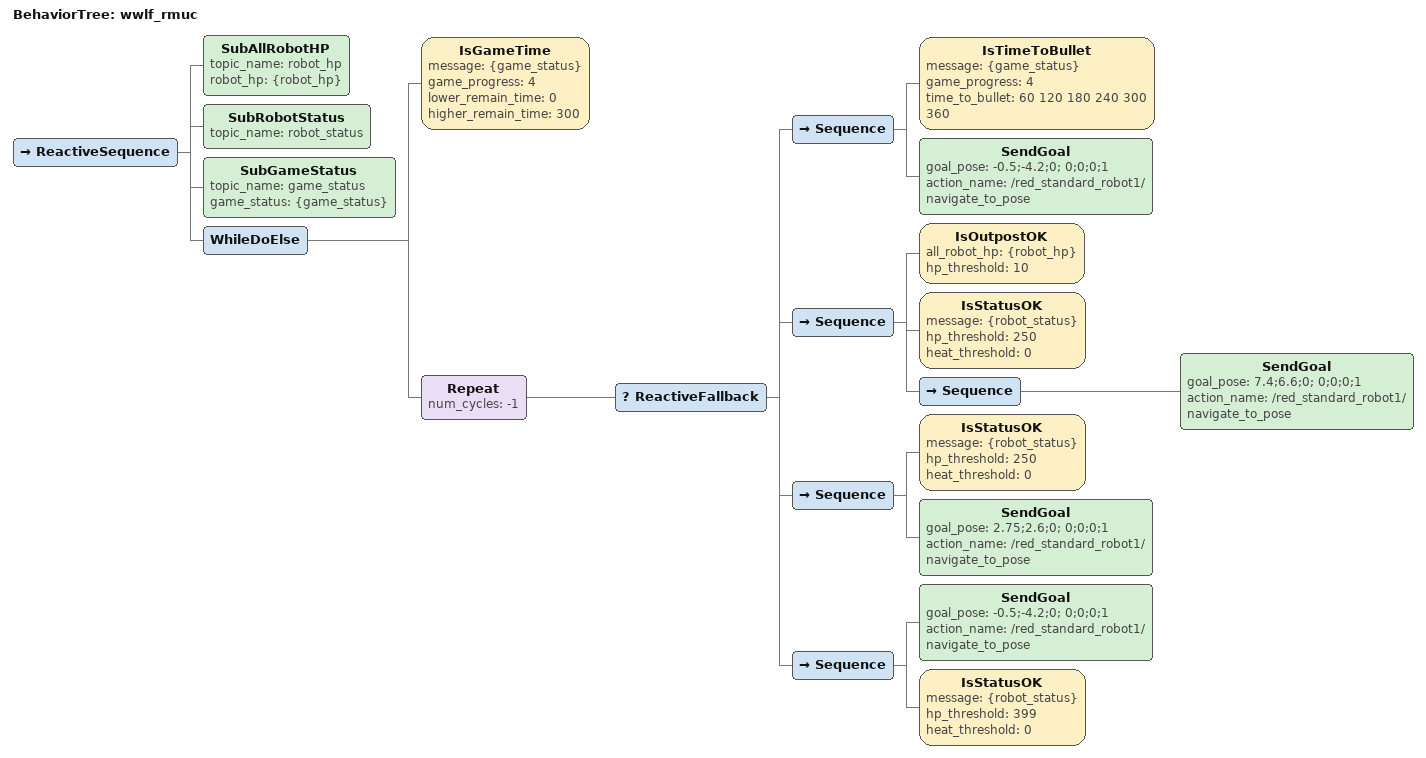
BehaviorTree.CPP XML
<?xml version="1.0" encoding="UTF-8"?>
<root BTCPP_format="4">
  <BehaviorTree ID="wwlf_rmuc">
    <ReactiveSequence>
      <SubAllRobotHP topic_name="robot_hp"
                     robot_hp="{robot_hp}"/>
      <SubRobotStatus topic_name="robot_status"
                      />
      <SubGameStatus topic_name="game_status"
                     game_status="{game_status}"/>
      <WhileDoElse>
        <IsGameTime message="{game_status}"
                    game_progress="4"
                    lower_remain_time="0"
                    higher_remain_time="300"/>
        <Repeat num_cycles="-1">
          <ReactiveFallback>
            <Sequence>
              <IsTimeToBullet message="{game_status}"
                              game_progress="4"
                              time_to_bullet="60 120 180 240 300 360"/>
              <SendGoal goal_pose="-0.5;-4.2;0; 0;0;0;1"
                        action_name="/red_standard_robot1/navigate_to_pose"/>
            </Sequence>
            <Sequence>
              <IsOutpostOK
                           all_robot_hp="{robot_hp}"
                           hp_threshold="10"/>
              <IsStatusOK message="{robot_status}"
                          hp_threshold="250"
                          heat_threshold="0"/>
              <Sequence>
                <SendGoal goal_pose="7.4;6.6;0; 0;0;0;1"
                          action_name="/red_standard_robot1/navigate_to_pose"/>
              </Sequence>
            </Sequence>
            <Sequence>
              <IsStatusOK message="{robot_status}"
                          hp_threshold="250"
                          heat_threshold="0"/>
              <SendGoal goal_pose="2.75;2.6;0; 0;0;0;1"
                        action_name="/red_standard_robot1/navigate_to_pose"/>
            </Sequence>
            <Sequence>
              <SendGoal goal_pose="-0.5;-4.2;0; 0;0;0;1"
                        action_name="/red_standard_robot1/navigate_to_pose"/>
              <IsStatusOK message="{robot_status}"
                          hp_threshold="399"
                          heat_threshold="0"/>
            </Sequence>
          </ReactiveFallback>
        </Repeat>
      </WhileDoElse>
    </ReactiveSequence>
  </BehaviorTree>

</root>
